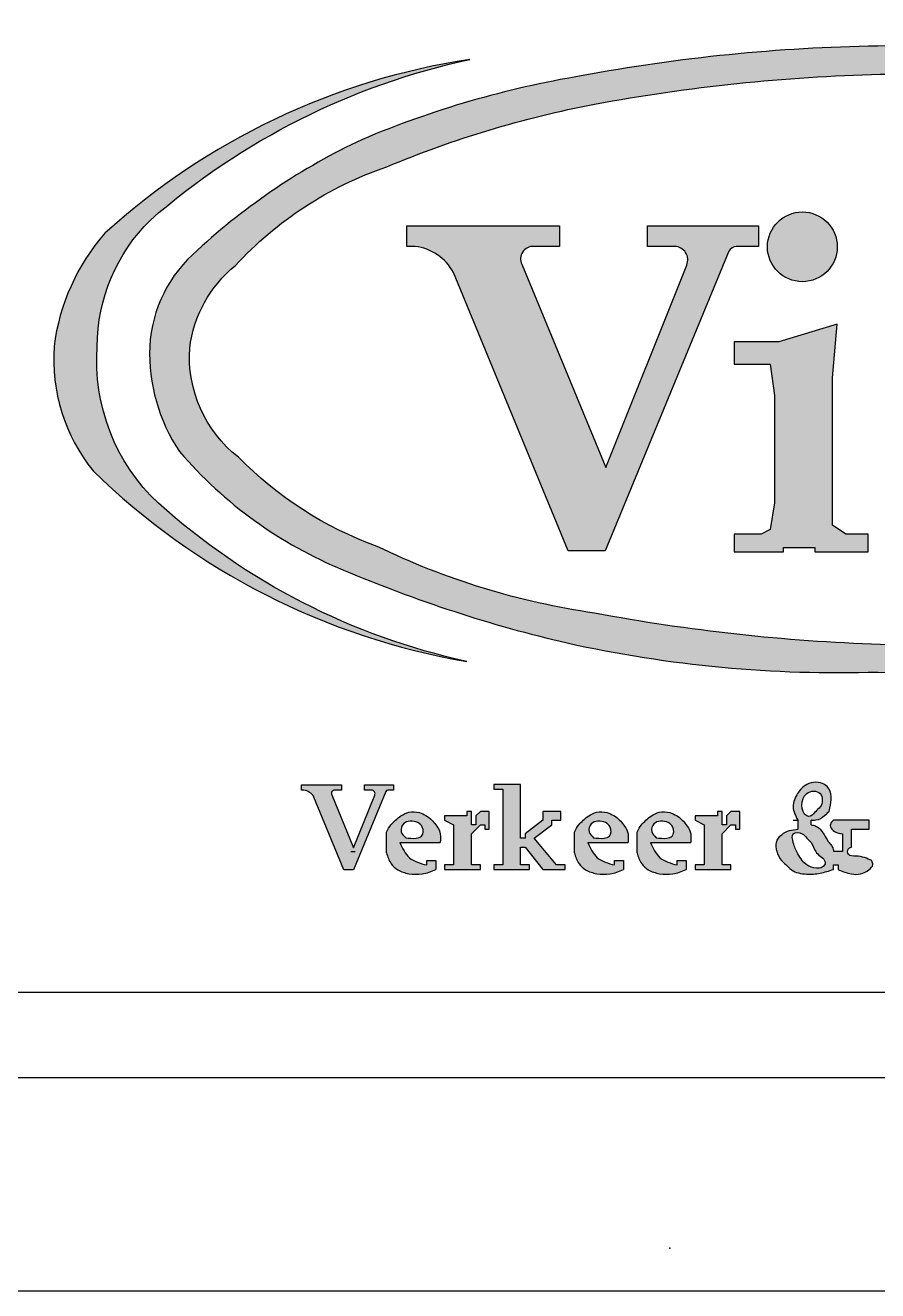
# Model space of a CAD drawing. Header units: metres. Extents: x 0 to 420, y 0 to 297.
# Drawn here: x 25.89 to 45.87, y 0 to 29.66 of the extents above; entities that cross this region are included whole.
import ezdxf
from ezdxf.enums import TextEntityAlignment as Align

# ---------------------------------------------------------------- set-up
doc = ezdxf.new("R2010")
doc.units = ezdxf.units.M
doc.header["$LTSCALE"] = 10
doc.header["$MEASUREMENT"] = 0
doc.layers.get('0').update_dxf_attribs({"linetype": 'CONTINUOUS'})
for name, color, linetype in [('25C', 1, 'CONTINUOUS'), ('KADER', 8, 'CONTINUOUS'), ('RC', 2, 'CONTINUOUS'), ('SNIJLIJN', 1, 'CONTINUOUS'), ('VS-HOEK-018', 8, 'CONTINUOUS'), ('VS-HOEK-025', 1, 'CONTINUOUS'), ('VS-HOEK-035', 7, 'CONTINUOUS'), ('VS-HOEK-050', 4, 'CONTINUOUS')]:
    doc.layers.add(name, color=color, linetype=linetype)
doc.styles.add('ISO', font='ISO')
doc.styles.get("Standard").update_dxf_attribs({"font": 'iso.shx'})

# ---------------------------------------------------------------- blocks, each defined once
blk = doc.blocks.new('VIALIS-VM-01')
h = blk.add_hatch(color=256)
edge = h.paths.add_edge_path()
edge.add_arc((17.93881278018497, 14.76461323299684), 14.01359012827922, 108.8332745371606, 137.4239483886903, ccw=False)
edge.add_arc((28.8027892985973, -8.57788799629211), 39.70857105641316, 100.78465107951348, 112.80013950378279, ccw=False)
edge.add_arc((33.87210533717077, -36.40697089356308), 67.99506221215043, 91.32230786074382, 100.59290819490258, ccw=False)
edge.add_arc((33.69984099938185, -45.20570849107128), 76.78839839447271, 82.75517842846449, 91.04230353364272, ccw=False)
edge.add_arc((47.19356155146483, -8.871538967154718), 40.02293618776994, 89.47891490317829, 95.46255077376452, ccw=False)
edge.add_arc((33.23536071674035, -36.08721045792282), 68.74542107535036, 77.975106773316, 90.85217830156122)
edge.add_arc((33.21836222476752, -34.40162108240685), 67.0597658069651, 90.8590756654706, 100.61783728192)
edge.add_arc((26.96243317620151, -5.160100235767031), 37.1740034662, 99.44506753821096, 112.921778346098)
edge.add_arc((23.0728750185513, 6.488162016450147), 24.94889239537388, 115.1138129958057, 132.623268462748)
edge.add_arc((9.552031322904242, 20.87178538963109), 5.213307910796141, 130.3288920269219, 176.8970660028721)
edge.add_arc((11.1519553002469, 20.91163602358293), 6.80990222171197, 177.9605722613101, 213.715538221894)
edge.add_arc((18.0260336534569, 27.88167615529982), 16.5160150905646, 220.6082975793222, 247.7168937747358)
edge.add_arc((32.25579110041815, 60.90783640054721), 52.47547373782197, 247.0135757800472, 256.8545222353144)
edge.add_arc((30.70842351214672, 56.80250300041644), 48.12922149224578, 257.5368695815195, 271.791337632913)
edge.add_arc((34.30628294928916, 70.15985207537742), 61.49868798142298, 268.0493292123937, 281.7851253115199)
edge.add_arc((46.33784690231447, 30.69081169021077), 20.74003132036481, 260.13075788941194, 271.46168518528003, ccw=False)
edge.add_arc((34.0847124538947, 81.0260704453118), 71.30092684264609, 268.5681176109023, 277.00719823657914, ccw=False)
edge.add_arc((34.7997715027908, 82.82899717152897), 73.12422632568246, 259.41922895652567, 268.0433079742602, ccw=False)
edge.add_arc((25.49595078371176, 39.22463587801082), 28.57559367850864, 244.1904293951642, 261.7034603902771, ccw=False)
edge.add_arc((17.91920153747981, 26.89396161421729), 14.25038315217767, 224.4109661382178, 250.0401419148891, ccw=False)
edge.add_arc((10.74715606203826, 20.765122532648), 4.880419856529422, 176.1366988010405, 231.9572448674634, ccw=False)
edge.add_arc((10.64167404955898, 20.51861524057817), 4.798463511782855, 129.0371460811433, 173.1137182019519, ccw=False)
h = blk.add_hatch(color=256)
edge = h.paths.add_edge_path()
edge.add_arc((8.661428467253465, 20.17818762521087), 8.031097902459441, 138.6234097004966, 173.0124438069574)
edge.add_arc((7.510802064316747, 20.6752060001718), 6.837689546038761, 175.9746161881647, 218.7667749615878)
edge.add_arc((21.0170320150046, 35.6660773340783), 26.94951299556068, 225.6535426160686, 260.3090610264657)
edge.add_arc((22.01965837698055, 34.41767912911774), 25.91543143456665, 228.0078172997583, 257.6584566772382, ccw=False)
edge.add_arc((9.760710027714552, 20.59282239078011), 7.439982987648425, 175.6649519461782, 226.9454731445956, ccw=False)
edge.add_arc((9.126919036265107, 21.15520099438273), 6.784906816300123, 134.4933765622562, 180.0000000000022, ccw=False)
edge.add_arc((22.39815637118842, 5.368751838910546), 27.39329490540799, 102.23045470287087, 131.1516687439969, ccw=False)
edge.add_arc((20.60637793378506, 5.752242054615438), 26.69121747786201, 98.64354133252544, 132.3226738146554)
h = blk.add_hatch(color=256)
h.paths.add_polyline_path([(30.47659334222451, 19.96060474751948), (30.64755224633411, 22.01211159683452), (28.42508649290943, 21.32827598039618), (26.71549745181355, 21.32827598039618), (26.71549745181355, 20.47348145984822), (28.08316868469027, 20.47348145984823), (28.25412758879986, 19.2767691310811), (28.25412758879986, 15.17375543245097), (28.08316868469027, 14.14800200779344), (27.74125087647108, 13.97704310368384), (26.71549745181355, 13.97704310368383), (26.71549745181355, 13.29320748724547), (28.59604539701903, 13.29320748724548), (28.59604539701904, 13.46416639135507), (29.79275772578615, 13.46416639135507), (29.79275772578616, 13.29320748724547), (31.84426457510122, 13.29320748724547), (31.84426457510122, 13.97704310368384), (30.98947005455328, 13.97704310368384), (30.47659334222451, 14.31896091190301)])
h.paths.add_polyline_path([(27.98536597187876, 24.96860330263182, 1), (30.6547529808333, 24.96860330263182, 1)])
for points in [[(18.58814037939698, 24.30064501475409, -0.5664969276756415), (19.03630596473426, 24.98694882030657), (20.03137078452398, 24.98694882030657), (20.03137078452399, 25.77179106937408), (14.18003612429955, 25.77179106937409), (14.18003612429954, 24.98694882030657), (14.49826221581274, 24.98694882030657, -0.2442106141630771), (15.97185294189253, 23.98424822735618), (20.35544538013616, 13.34001406045061), (21.77796827383297, 13.34001406045061), (26.45420755502966, 24.67092788540358, -0.3978407043948866), (26.91923261671815, 24.98694882030659), (27.64710846968844, 24.98694882030657), (27.64710846968844, 25.77179106937408), (23.39813887087127, 25.77179106937408), (23.39813887087127, 24.98694882030657), (24.39513093817376, 24.98694882030657, -0.5497433136115081), (24.89375131296725, 24.27071961914633), (21.795773809464, 16.52553969753487)], [(12.14879995713552, 1.964553451590948), (11.31080572353051, 3.995799715714473, -0.5664969276756152), (11.42788898269987, 4.175096584915051), (11.68784966686995, 4.175096584915051), (11.68784966686994, 4.38013662248394), (10.15918848688631, 4.38013662248394), (10.15918848688631, 4.178090461196216, -0.3453733890451439), (10.66708684576412, 3.816532212364802), (11.77251415497363, 1.132334878902683), (12.14414826095192, 1.132334878902683), (13.36581577316456, 4.092536115671651, -0.3978407043948667), (13.48730357053067, 4.175096584915059), (13.67746113711916, 4.175096584915051), (13.67746113711915, 4.38013662248394), (12.56741782942817, 4.380136622483939), (12.56741782942817, 4.175096584915051), (12.82788200701096, 4.175096584915051, -0.5497433136115342), (12.95814657992574, 3.987981706111923)], [(19.73648936170213, 2.851063829787233), (19.73648936170213, 3.022127659574474), (20.07861702127659, 3.022127659574474), (20.07861702127659, 3.364255319148935), (19.39436170212766, 3.364255319148935), (19.39436170212766, 3.022127659574475), (18.71010638297872, 2.508936170212775), (18.71010638297872, 2.337872340425532), (18.5390425531915, 2.337872340425533), (18.53904255319149, 4.390638297872337), (17.51265957446808, 4.390638297872338), (17.51265957446808, 4.219574468085119), (17.85478723404255, 4.219574468085117), (17.85478723404255, 1.31148936170213), (17.51265957446808, 1.31148936170213), (17.51265957446808, 1.14042553191489), (18.88117021276596, 1.14042553191489), (18.88117021276596, 1.31148936170213), (18.53904255319149, 1.31148936170213), (18.5390425531915, 1.995744680851072), (18.71010638297872, 1.995744680851072), (19.39436170212766, 1.140425531914889), (20.24968085106383, 1.140425531914889), (20.24968085106383, 1.31148936170213), (19.90755319148936, 1.31148936170213), (19.05223404255319, 2.337872340425533)], [(17.34159574468085, 3.364255319148936), (16.99946808510638, 3.364255319148935), (16.82840425531915, 3.193191489361713), (16.82840425531914, 2.851063829787234), (16.65734042553191, 2.851063829787234), (16.65734042553191, 3.364255319148935), (16.48627659574468, 3.364255319148935), (16.48627659574468, 3.193191489361715), (15.63095744680851, 3.193191489361714), (15.63095744680851, 3.022127659574475), (15.97308510638297, 2.851063829787233), (15.97308510638297, 1.31148936170213), (15.63095744680851, 1.31148936170213), (15.6309574468085, 1.140425531914889), (16.99946808510638, 1.140425531914889), (16.99946808510638, 1.31148936170213), (16.65734042553191, 1.31148936170213), (16.65734042553191, 2.508936170212771), (16.99946808510638, 2.851063829787233), (17.17053191489362, 2.851063829787234), (17.17053191489362, 2.679999999999993), (17.34159574468086, 2.679999999999993)], [(26.41677457519669, 3.193191489361713), (26.4167745751967, 2.851063829787234), (26.24571074540947, 2.851063829787234), (26.24571074540947, 3.364255319148935), (26.07464691562224, 3.364255319148935), (26.07464691562224, 3.193191489361715), (25.21932776668607, 3.193191489361714), (25.21932776668606, 3.022127659574475), (25.56145542626053, 2.851063829787234), (25.56145542626053, 1.31148936170213), (25.21932776668606, 1.31148936170213), (25.21932776668606, 1.140425531914889), (26.58783840498394, 1.140425531914889), (26.58783840498394, 1.31148936170213), (26.24571074540947, 1.31148936170213), (26.24571074540946, 2.508936170212775), (26.58783840498394, 2.851063829787234), (26.75890223477117, 2.851063829787234), (26.75890223477117, 2.679999999999993), (26.92996606455841, 2.679999999999993), (26.92996606455841, 3.364255319148935), (26.58783840498394, 3.364255319148936)]]:
    blk.add_hatch(color=256).paths.add_polyline_path(points)
h = blk.add_hatch(color=256)
edge = h.paths.add_edge_path()
edge.add_spline(control_points=[(29.6581914893617, 3.022127659574474), (29.71568766588417, 3.018505617889886), (29.90174920155721, 3.006784444781219), (30.14768283402114, 3.153461195997391), (30.28806076436923, 3.305393003792514), (30.34244680851064, 3.364255319148935)], knot_values=[0, 0, 0, 0, 0.1710638297872329, 0.5535741816829487, 0.7954949697995324, 0.7954949697995324, 0.7954949697995324, 0.7954949697995324], degree=3, periodic=0)
edge.add_spline(control_points=[(30.34244680851064, 3.364255319148935), (30.41628806443802, 3.673939250857276), (30.51101478148443, 4.071215025819805), (30.07291194644245, 4.519227294705235), (29.49511370468237, 4.486611964020661), (29.10786098262363, 4.056709249485971), (28.88608055609642, 3.531564864737913), (29.05812320229749, 3.193062187888989), (29.145, 3.022127659574474)], knot_values=[0, 0, 0, 0, 0.8553191489361827, 1.097239937052766, 1.781495256201697, 2.267917201857428, 2.805673023894466, 3.354232153969293, 3.354232153969293, 3.354232153969293, 3.354232153969293], degree=3, periodic=0)
edge.add_line((29.145, 3.022127659574469), (29.14499999962542, 2.679999999916554))
edge.add_spline(control_points=[(29.145, 2.679999999999994), (29.0393060207246, 2.668287419215759), (28.81992291401756, 2.643976267553021), (28.50933624641735, 2.493788897733912), (28.28353677079647, 2.191290893605776), (28.319970470927, 1.954521535528943), (28.33772243162781, 1.839158003286016)], knot_values=[0, 0, 0, 0, 0.3172736240684937, 0.6585471925792826, 1.014389509196951, 1.352521771669114, 1.352521771669114, 1.352521771669114, 1.352521771669114], degree=3, periodic=0)
edge.add_spline(control_points=[(28.33772243162781, 1.839158003286016), (28.3861797560197, 1.711268347321611), (28.46217377825989, 1.510703221582308), (28.70678329908329, 1.318195181814877), (28.95798871711052, 1.030923255986846), (29.45988166458704, 0.9392271286742401), (30.00728471454627, 0.9808118295874048), (30.34306815283591, 1.086684791146679), (30.51351063829787, 1.140425531914889)], knot_values=[0, 0, 0, 0, 0.3993041847399421, 0.6262155716713033, 0.9207374046826093, 1.525679111873264, 2.042940520268172, 2.576161833999656, 2.576161833999656, 2.576161833999656, 2.576161833999656], degree=3, periodic=0)
edge.add_line((30.51351063829788, 1.14042553191489), (30.51351063829788, 1.31148936170213))
edge.add_line((30.51351063829788, 1.31148936170213), (30.6845744680851, 1.31148936170213))
edge.add_line((30.6845744680851, 1.31148936170213), (30.68457446808511, 1.140425531914889))
edge.add_spline(control_points=[(30.6845744680851, 1.140425531914889), (30.85143878520354, 1.07021091959287), (31.12383736278255, 0.955588687278188), (31.56234356299561, 0.9424824342948328), (31.84073617417407, 1.087734047559447), (32.04742731922684, 1.294261806564084), (32.00224629033807, 1.423752426271647), (31.98314338989178, 1.478502096162785)], knot_values=[0, 0, 0, 0, 0.5409513273990185, 0.8830789869734879, 1.265589338869194, 1.487471319370166, 1.650005582275001, 1.650005582275001, 1.650005582275001, 1.650005582275001], degree=3, periodic=0)
edge.add_spline(control_points=[(31.98314338989178, 1.478502096162785), (31.79628913104885, 1.561660112744775), (31.52253841500121, 1.683490713371102), (31.05425213360436, 1.638034518412552), (31.03691026927594, 1.929454767813044), (31.14881411056942, 1.975571234021477), (31.1977659574468, 1.995744680851072)], knot_values=[0, 0, 0, 0, 0.638785127729144, 0.9358517552625324, 1.126250761425514, 1.274306165892789, 1.274306165892789, 1.274306165892789, 1.274306165892789], degree=3, periodic=0)
edge.add_line((31.1977659574468, 1.99574468085103), (31.1977659574468, 2.679999999999993))
edge.add_line((31.1977659574468, 2.679999999999993), (31.88202127659574, 2.679999999999993))
edge.add_line((31.88202127659574, 2.679999999999993), (31.88202127659574, 3.022127659574474))
edge.add_line((31.88202127659574, 3.022127659574474), (30.51351063829788, 3.022127659574475))
edge.add_spline(control_points=[(30.51351063829787, 3.022127659574474), (30.45936041023401, 2.974273738803265), (30.35212102987096, 2.879503596646265), (30.44230407458404, 2.640222153657126), (30.64014397405806, 2.531196167144586), (30.79053284437635, 2.515661392341196), (30.85563829787234, 2.508936170212773)], knot_values=[0, 0, 0, 0, 0.1977727541688306, 0.3916701437479179, 0.6479441756381044, 0.8435840513272419, 0.8435840513272419, 0.8435840513272419, 0.8435840513272419], degree=3, periodic=0)
edge.add_line((30.85563829787234, 2.508936170212774), (30.85563829787234, 1.824680851063831))
edge.add_line((30.85563829787234, 1.824680851063831), (30.51351063829787, 1.824680851063846))
edge.add_spline(control_points=[(30.51351063829788, 1.824680851063831), (30.50277964431882, 1.890490073760523), (30.48127331784041, 2.02238043092288), (30.31418387745088, 2.182369704210726), (30.18632695417111, 2.420780948205691), (30.04372590201174, 2.655828465421865), (29.84900303306065, 2.813838203971055), (29.72003066085611, 2.838999560434298), (29.6581914893617, 2.851063829787234)], knot_values=[0, 0, 0, 0, 0.1946485255772958, 0.3901013035488448, 0.6688959716443451, 1.007035704273211, 1.209612273958495, 1.396213942000673, 1.396213942000673, 1.396213942000673, 1.396213942000673], degree=3, periodic=0)
edge.add_line((29.65819148936169, 2.851063829787237), (29.6581914893617, 3.022127659574474))
edge = h.paths.add_edge_path(flags=16)
edge.add_spline(control_points=[(29.48712765957447, 3.193191489361715), (29.53676638467513, 3.165130431737508), (29.70297689828002, 3.173791686779007), (29.81619021215351, 3.380566893007308), (30.09623802109155, 3.560912627106201), (30.12971721285243, 4.174464181231742), (29.23046903801704, 4.161092523813741), (29.23893403407116, 3.333496777482756), (29.48712765957447, 3.193191489361715)], knot_values=[0, 0, 0, 0, 0.1710638297872258, 0.4129846179038044, 0.6549054060204021, 1.168096895382103, 1.681288384743806, 2.536607533679968, 2.536607533679968, 2.536607533679968, 2.536607533679968], degree=3, periodic=0)
edge = h.paths.add_edge_path(flags=16)
edge.add_spline(control_points=[(30.1713829787234, 1.31148936170213), (30.19944403634761, 1.361128086802787), (30.18859398022773, 1.525614257553048), (29.99510713377297, 1.649296173827941), (29.77647991217233, 1.843857853353031), (29.71773692529809, 2.153001032972112), (29.47407842476689, 2.327709611519093), (29.33088316649821, 2.563670067787789), (28.87277784966138, 2.586958838875727), (28.98351808535099, 2.093573263529891), (29.10530562306259, 1.783717618274015), (29.30042559521361, 1.494033901648698), (29.55877885461135, 1.194313135823347), (30.05913874822655, 1.112934461299489), (30.1713829787234, 1.31148936170213)], knot_values=[0, 0, 0, 0, 0.1710638297872202, 0.412984617903813, 0.6549054060204109, 1.037415757916113, 1.2793365460327, 1.521257334149298, 1.863384993723767, 2.205512653298248, 2.666116111270176, 2.974505816107742, 3.216426604224325, 3.900681923373257, 3.900681923373257, 3.900681923373257, 3.900681923373257], degree=3, periodic=0)
h = blk.add_hatch(color=256)
edge = h.paths.add_edge_path()
edge.add_spline(control_points=[(15.45989361702128, 2.166808510638292), (15.4728387506511, 2.322932166434219), (15.4937391455739, 2.57499955764359), (15.29689090122095, 2.840994853176909), (15.13807220612152, 3.051242267632845), (14.92164179481886, 3.20804517023986), (14.63097107645218, 3.348258078628127), (14.2764857951982, 3.364593917843626), (13.96488967502117, 3.216507063347271), (13.75610024547515, 3.028534614925953), (13.54732039833819, 2.839121777985996), (13.45832092611812, 2.669347641092671), (13.40712765957447, 2.57169208847651)], knot_values=[0, 0, 0, 0, 0.4496467212440596, 0.7259711887478986, 0.9595316702038672, 1.24217022969162, 1.515769412309673, 1.921975368629778, 2.254370217947582, 2.52312495230704, 2.765045740423633, 3.092629933730428, 3.092629933730428, 3.092629933730428, 3.092629933730428], degree=3, periodic=0)
edge.add_line((13.40712765957447, 2.571692088476508), (13.40712765957447, 1.774941236711693))
edge.add_spline(control_points=[(13.40712765957447, 1.774941236711697), (13.45256317466055, 1.628316068685556), (13.53245805769407, 1.370486909556998), (13.85879102151118, 1.084171901428266), (14.1160440484302, 1.011002452995957), (14.26244680851064, 0.969361702127649)], knot_values=[0, 0, 0, 0, 0.4518914530632104, 0.7946166059287816, 1.247262411478079, 1.247262411478079, 1.247262411478079, 1.247262411478079], degree=3, periodic=0)
edge.add_spline(control_points=[(14.26244680851064, 0.969361702127649), (14.43564745329996, 0.9561940547763548), (14.79141760800397, 0.9291464884064029), (15.12014019633802, 1.068773536039927), (15.28882978723404, 1.140425531914889)], knot_values=[0, 0, 0, 0, 0.5131914893617058, 1.054142816760724, 1.054142816760724, 1.054142816760724, 1.054142816760724], degree=3, periodic=0)
edge.add_line((15.28882978723404, 1.140425531914889), (15.28882978723404, 1.482553191489351))
edge.add_line((15.28882978723404, 1.482553191489351), (14.94670212765958, 1.48255319148935))
edge.add_line((14.94670212765958, 1.48255319148935), (14.94670212765953, 1.311489361702145))
edge.add_spline(control_points=[(14.94670212765957, 1.31148936170213), (14.70198631130853, 1.375853411994327), (14.22469601861052, 1.501388152091074), (14.0200427782295, 1.948795449294317), (13.92031914893617, 2.166808510638292)], knot_values=[0, 0, 0, 0, 0.7183284440041507, 1.401017712726125, 1.401017712726125, 1.401017712726125, 1.401017712726125], degree=3, periodic=0)
edge.add_line((13.92031914893616, 2.166808510638292), (15.45989361702127, 2.166808510638292))
edge = h.paths.add_edge_path(flags=16)
edge.add_spline(control_points=[(14.14239088397952, 2.35661820725538), (14.06829496483594, 2.425835689943753), (13.914142818242, 2.569838540054385), (14.01205089427556, 2.919677665744645), (14.31796966632043, 3.009298548540108), (14.59851000953782, 2.970523333577379), (14.82923338648625, 2.761763002427194), (14.82409437140363, 2.402284097963369), (14.47630480377068, 2.308251826237378), (14.27324200618056, 2.337664833772278), (14.14239088397952, 2.35661820725538)], knot_values=[0, 0, 0, 0, 0.2864998271037997, 0.5960458262386515, 0.8703042766576922, 1.170490635154106, 1.412411423270701, 1.758817353538825, 1.980404333049957, 2.381930883679663, 2.381930883679663, 2.381930883679663, 2.381930883679663], degree=3, periodic=0)
h = blk.add_hatch(color=256)
edge = h.paths.add_edge_path()
edge.add_spline(control_points=[(22.64865405255561, 2.166808510638292), (22.66159918618543, 2.322932166434219), (22.68249958110822, 2.574999557643587), (22.48565133675529, 2.840994853176912), (22.32683264165583, 3.051242267632843), (22.11040223035319, 3.20804517023986), (21.8197315119865, 3.348258078628127), (21.46524623073253, 3.364593917843626), (21.1536501105555, 3.216507063347271), (20.94486068100948, 3.028534614925952), (20.73608083387252, 2.839121777985999), (20.64708136165244, 2.669347641092672), (20.59588809510879, 2.57169208847651)], knot_values=[0, 0, 0, 0, 0.44964672124406, 0.7259711887478963, 0.9595316702038685, 1.242170229691621, 1.515769412309674, 1.92197536862978, 2.254370217947584, 2.523124952307042, 2.765045740423638, 3.092629933730431, 3.092629933730431, 3.092629933730431, 3.092629933730431], degree=3, periodic=0)
edge.add_line((20.59588809510879, 2.571692088476512), (20.59588809510879, 1.774941236711702))
edge.add_spline(control_points=[(20.59588809510879, 1.774941236711697), (20.64132361019487, 1.628316068685556), (20.72121849322839, 1.370486909556998), (21.04755145704551, 1.084171901428266), (21.30480448396454, 1.011002452995957), (21.45120724404497, 0.969361702127649)], knot_values=[0, 0, 0, 0, 0.4518914530632112, 0.7946166059287822, 1.247262411478082, 1.247262411478082, 1.247262411478082, 1.247262411478082], degree=3, periodic=0)
edge.add_spline(control_points=[(21.45120724404497, 0.969361702127649), (21.62440788883429, 0.956194054776355), (21.9801780435383, 0.9291464884064036), (22.30890063187235, 1.068773536039927), (22.47759022276838, 1.140425531914889)], knot_values=[0, 0, 0, 0, 0.5131914893617022, 1.054142816760727, 1.054142816760727, 1.054142816760727, 1.054142816760727], degree=3, periodic=0)
edge.add_line((22.47759022276838, 1.140425531914889), (22.47759022276838, 1.482553191489351))
edge.add_line((22.47759022276838, 1.482553191489351), (22.13546256319391, 1.482553191489351))
edge.add_line((22.13546256319391, 1.482553191489351), (22.13546256319385, 1.311489361702146))
edge.add_spline(control_points=[(22.1354625631939, 1.31148936170213), (21.89074674684286, 1.375853411994326), (21.41345645414485, 1.501388152091073), (21.20880321376383, 1.948795449294317), (21.10907958447049, 2.166808510638292)], knot_values=[0, 0, 0, 0, 0.7183284440041541, 1.401017712726128, 1.401017712726128, 1.401017712726128, 1.401017712726128], degree=3, periodic=0)
edge.add_line((21.1090795844705, 2.166808510638293), (22.64865405255561, 2.166808510638292))
edge = h.paths.add_edge_path(flags=16)
edge.add_spline(control_points=[(21.33115131951384, 2.35661820725538), (21.25705540037027, 2.425835689943753), (21.10290325377633, 2.569838540054385), (21.20081132980989, 2.919677665744644), (21.50673010185475, 3.009298548540108), (21.78727044507215, 2.970523333577377), (22.01799382202057, 2.761763002427196), (22.01285480693796, 2.402284097963368), (21.66506523930501, 2.308251826237378), (21.46200244171488, 2.337664833772278), (21.33115131951384, 2.35661820725538)], knot_values=[0, 0, 0, 0, 0.2864998271037997, 0.5960458262386515, 0.8703042766576922, 1.170490635154103, 1.412411423270699, 1.758817353538823, 1.980404333049955, 2.381930883679661, 2.381930883679661, 2.381930883679661, 2.381930883679661], degree=3, periodic=0)
h = blk.add_hatch(color=256)
edge = h.paths.add_edge_path()
edge.add_spline(control_points=[(25.0466085000295, 2.166808510638292), (25.05955363365932, 2.322932166434219), (25.08045402858211, 2.574999557643587), (24.88360578422918, 2.840994853176912), (24.72478708912973, 3.051242267632843), (24.50835667782709, 3.20804517023986), (24.2176859594604, 3.348258078628127), (23.86320067820642, 3.364593917843626), (23.55160455802938, 3.216507063347271), (23.34281512848338, 3.028534614925952), (23.1340352813464, 2.839121777985999), (23.04503580912633, 2.669347641092672), (22.99384254258268, 2.57169208847651)], knot_values=[0, 0, 0, 0, 0.44964672124406, 0.7259711887478963, 0.9595316702038685, 1.242170229691621, 1.515769412309674, 1.92197536862978, 2.254370217947584, 2.523124952307042, 2.765045740423638, 3.092629933730431, 3.092629933730431, 3.092629933730431, 3.092629933730431], degree=3, periodic=0)
edge.add_line((22.99384254258268, 2.571692088476511), (22.99384254258268, 1.774941236711698))
edge.add_spline(control_points=[(22.99384254258268, 1.774941236711697), (23.03927805766877, 1.628316068685556), (23.11917294070228, 1.370486909556998), (23.44550590451941, 1.084171901428266), (23.70275893143844, 1.011002452995957), (23.84916169151886, 0.969361702127649)], knot_values=[0, 0, 0, 0, 0.4518914530632112, 0.7946166059287822, 1.247262411478082, 1.247262411478082, 1.247262411478082, 1.247262411478082], degree=3, periodic=0)
edge.add_spline(control_points=[(23.84916169151886, 0.969361702127649), (24.02236233630818, 0.956194054776355), (24.37813249101219, 0.9291464884064036), (24.70685507934624, 1.068773536039927), (24.87554467024227, 1.140425531914889)], knot_values=[0, 0, 0, 0, 0.5131914893617022, 1.054142816760727, 1.054142816760727, 1.054142816760727, 1.054142816760727], degree=3, periodic=0)
edge.add_line((24.87554467024227, 1.140425531914889), (24.87554467024227, 1.482553191489351))
edge.add_line((24.87554467024227, 1.482553191489351), (24.5334170106678, 1.48255319148935))
edge.add_line((24.5334170106678, 1.48255319148935), (24.53341701066775, 1.311489361702148))
edge.add_spline(control_points=[(24.5334170106678, 1.31148936170213), (24.28870119431675, 1.375853411994326), (23.81141090161874, 1.501388152091073), (23.60675766123772, 1.948795449294317), (23.50703403194439, 2.166808510638292)], knot_values=[0, 0, 0, 0, 0.7183284440041541, 1.401017712726128, 1.401017712726128, 1.401017712726128, 1.401017712726128], degree=3, periodic=0)
edge.add_line((23.50703403194438, 2.166808510638292), (25.0466085000295, 2.166808510638292))
edge = h.paths.add_edge_path(flags=16)
edge.add_spline(control_points=[(23.72910576698774, 2.35661820725538), (23.65500984784416, 2.425835689943753), (23.50085770125022, 2.569838540054385), (23.59876577728378, 2.919677665744644), (23.90468454932864, 3.009298548540108), (24.18522489254605, 2.970523333577377), (24.41594826949447, 2.761763002427196), (24.41080925441184, 2.402284097963368), (24.0630196867789, 2.308251826237378), (23.85995688918878, 2.337664833772278), (23.72910576698774, 2.35661820725538)], knot_values=[0, 0, 0, 0, 0.2864998271037997, 0.5960458262386515, 0.8703042766576922, 1.170490635154103, 1.412411423270699, 1.758817353538823, 1.980404333049955, 2.381930883679661, 2.381930883679661, 2.381930883679661, 2.381930883679661], degree=3, periodic=0)
for p, q in [((30.6475522463341, 22.01211159683452), (28.42508649290944, 21.32827598039618)), ((30.47659334222451, 19.96060474751946), (30.6475522463341, 22.01211159683452)), ((28.42508649290944, 21.32827598039618), (26.71549745181355, 21.32827598039619)), ((26.71549745181355, 21.32827598039619), (26.71549745181355, 20.47348145984822)), ((26.71549745181355, 20.47348145984822), (28.08316868469027, 20.47348145984822)), ((28.08316868469027, 20.47348145984822), (28.25412758879986, 19.2767691310811)), ((30.47659334222451, 14.31896091190301), (30.47659334222451, 19.96060474751946)), ((28.25412758879986, 19.2767691310811), (28.25412758879986, 15.17375543245097)), ((28.25412758879986, 15.17375543245097), (28.08316868469027, 14.14800200779343)), ((28.08316868469027, 14.14800200779343), (27.74125087647109, 13.97704310368384)), ((30.98947005455328, 13.97704310368384), (30.47659334222451, 14.31896091190301)), ((27.74125087647109, 13.97704310368384), (26.71549745181355, 13.97704310368384)), ((26.71549745181355, 13.97704310368384), (26.71549745181355, 13.29320748724547)), ((31.84426457510122, 13.97704310368384), (30.98947005455328, 13.97704310368384)), ((31.84426457510122, 13.29320748724547), (31.84426457510122, 13.97704310368384)), ((26.71549745181355, 13.29320748724547), (28.59604539701903, 13.29320748724547)), ((28.59604539701903, 13.29320748724547), (28.59604539701903, 13.46416639135507)), ((28.59604539701903, 13.46416639135507), (29.79275772578615, 13.46416639135507)), ((29.79275772578615, 13.46416639135507), (29.79275772578615, 13.29320748724547)), ((29.79275772578615, 13.29320748724547), (31.84426457510122, 13.29320748724547)), ((17.51265957446808, 4.390638297872338), (17.51265957446808, 4.219574468085118)), ((18.5390425531915, 4.390638297872338), (17.51265957446808, 4.390638297872338)), ((18.5390425531915, 2.337872340425533), (18.5390425531915, 4.390638297872338)), ((17.51265957446808, 4.219574468085118), (17.85478723404255, 4.219574468085118)), ((17.85478723404255, 4.219574468085118), (17.85478723404255, 1.31148936170213)), ((16.48627659574468, 3.193191489361715), (15.63095744680851, 3.193191489361714)), ((15.63095744680851, 3.193191489361714), (15.63095744680851, 3.022127659574474)), ((15.63095744680851, 3.022127659574474), (15.97308510638297, 2.851063829787234)), ((16.65734042553191, 3.364255319148935), (16.48627659574468, 3.364255319148935)), ((16.48627659574468, 3.364255319148935), (16.48627659574468, 3.193191489361715)), ((16.65734042553191, 2.851063829787234), (16.65734042553191, 3.364255319148935)), ((16.99946808510638, 3.364255319148935), (16.82840425531915, 3.193191489361715)), ((16.82840425531915, 3.193191489361715), (16.82840425531915, 2.851063829787234)), ((17.34159574468085, 3.364255319148935), (16.99946808510638, 3.364255319148935)), ((17.34159574468086, 2.679999999999993), (17.34159574468085, 3.364255319148935)), ((19.39436170212766, 3.022127659574474), (18.71010638297872, 2.508936170212773)), ((20.07861702127659, 3.364255319148935), (19.39436170212766, 3.364255319148935)), ((19.39436170212766, 3.364255319148935), (19.39436170212766, 3.022127659574474)), ((19.73648936170213, 3.022127659574474), (20.07861702127659, 3.022127659574474)), ((19.73648936170213, 2.851063829787234), (19.73648936170213, 3.022127659574474)), ((20.07861702127659, 3.022127659574474), (20.07861702127659, 3.364255319148935)), ((26.07464691562224, 3.193191489361715), (25.21932776668606, 3.193191489361714)), ((25.21932776668606, 3.193191489361714), (25.21932776668606, 3.022127659574474)), ((25.21932776668606, 3.022127659574474), (25.56145542626053, 2.851063829787234)), ((26.24571074540947, 3.364255319148935), (26.07464691562224, 3.364255319148935)), ((26.07464691562224, 3.364255319148935), (26.07464691562224, 3.193191489361715)), ((26.24571074540947, 2.851063829787234), (26.24571074540947, 3.364255319148935)), ((26.58783840498394, 3.364255319148935), (26.4167745751967, 3.193191489361715)), ((26.4167745751967, 3.193191489361715), (26.4167745751967, 2.851063829787234)), ((26.92996606455841, 3.364255319148935), (26.58783840498394, 3.364255319148935)), ((26.92996606455841, 2.679999999999993), (26.92996606455841, 3.364255319148935)), ((28.97393617021276, 3.022127659574474), (29.145, 3.022127659574474)), ((29.145, 3.022127659574474), (29.14499999962543, 2.679999999999993)), ((29.6581914893617, 2.851063829787234), (29.6581914893617, 3.022127659574474)), ((31.88202127659574, 3.022127659574474), (30.51351063829787, 3.022127659574474)), ((31.88202127659574, 2.679999999999993), (31.88202127659574, 3.022127659574474)), ((13.40712765957447, 1.774941236711697), (13.40712765957447, 2.57169208847651)), ((15.97308510638297, 2.851063829787234), (15.97308510638297, 1.31148936170213)), ((16.65734042553191, 2.508936170212773), (16.99946808510638, 2.851063829787234)), ((16.82840425531915, 2.851063829787234), (16.65734042553191, 2.851063829787234)), ((16.65734042553191, 1.31148936170213), (16.65734042553191, 2.508936170212773)), ((16.99946808510638, 2.851063829787234), (17.17053191489362, 2.851063829787234)), ((17.17053191489362, 2.851063829787234), (17.17053191489362, 2.679999999999993)), ((17.17053191489362, 2.679999999999993), (17.34159574468086, 2.679999999999993)), ((18.71010638297872, 2.508936170212773), (18.71010638297872, 2.337872340425533)), ((19.05223404255319, 2.337872340425533), (19.73648936170213, 2.851063829787234)), ((20.59588809510879, 1.774941236711697), (20.59588809510879, 2.57169208847651)), ((22.99384254258268, 1.774941236711697), (22.99384254258268, 2.57169208847651)), ((25.56145542626053, 2.851063829787234), (25.56145542626053, 1.31148936170213)), ((26.4167745751967, 2.851063829787234), (26.24571074540947, 2.851063829787234)), ((26.24571074540947, 2.508936170212773), (26.58783840498394, 2.851063829787234)), ((26.24571074540947, 1.31148936170213), (26.24571074540947, 2.508936170212773)), ((26.58783840498394, 2.851063829787234), (26.75890223477117, 2.851063829787234)), ((26.75890223477117, 2.851063829787234), (26.75890223477117, 2.679999999999993)), ((26.75890223477117, 2.679999999999993), (26.92996606455841, 2.679999999999993)), ((30.85563829787234, 2.508936170212773), (30.85563829787234, 1.824680851063831)), ((31.1977659574468, 1.995744680851072), (31.1977659574468, 2.679999999999993)), ((31.1977659574468, 2.679999999999993), (31.88202127659574, 2.679999999999993)), ((13.92031914893617, 2.166808510638292), (15.45989361702128, 2.166808510638292)), ((18.71010638297872, 2.337872340425533), (18.5390425531915, 2.337872340425533)), ((18.53904255319149, 1.31148936170213), (18.53904255319149, 1.995744680851072)), ((18.53904255319149, 1.995744680851072), (18.71010638297872, 1.995744680851072)), ((18.71010638297872, 1.995744680851072), (19.39436170212766, 1.140425531914889)), ((19.90755319148936, 1.31148936170213), (19.05223404255319, 2.337872340425533)), ((21.10907958447049, 2.166808510638292), (22.64865405255561, 2.166808510638292)), ((23.50703403194439, 2.166808510638292), (25.0466085000295, 2.166808510638292)), ((12.0386170212766, 1.824680851063831), (12.20968085106383, 1.824680851063831)), ((30.85563829787234, 1.824680851063831), (30.51351063829787, 1.824680851063847)), ((15.97308510638297, 1.31148936170213), (15.63095744680851, 1.31148936170213)), ((15.63095744680851, 1.31148936170213), (15.63095744680851, 1.140425531914889)), ((15.63095744680851, 1.140425531914889), (16.99946808510638, 1.140425531914889)), ((16.99946808510638, 1.31148936170213), (16.65734042553191, 1.31148936170213)), ((16.99946808510638, 1.140425531914889), (16.99946808510638, 1.31148936170213)), ((17.85478723404255, 1.31148936170213), (17.51265957446808, 1.31148936170213)), ((17.51265957446808, 1.31148936170213), (17.51265957446808, 1.140425531914889)), ((17.51265957446808, 1.140425531914889), (18.88117021276596, 1.140425531914889)), ((18.88117021276596, 1.31148936170213), (18.53904255319149, 1.31148936170213)), ((18.88117021276596, 1.140425531914889), (18.88117021276596, 1.31148936170213)), ((19.39436170212766, 1.140425531914889), (20.24968085106383, 1.140425531914889)), ((20.24968085106383, 1.31148936170213), (19.90755319148936, 1.31148936170213)), ((20.24968085106383, 1.140425531914889), (20.24968085106383, 1.31148936170213)), ((25.56145542626053, 1.31148936170213), (25.21932776668606, 1.31148936170213)), ((25.21932776668606, 1.31148936170213), (25.21932776668606, 1.140425531914889)), ((25.21932776668606, 1.140425531914889), (26.58783840498394, 1.140425531914889)), ((26.58783840498394, 1.31148936170213), (26.24571074540947, 1.31148936170213)), ((26.58783840498394, 1.140425531914889), (26.58783840498394, 1.31148936170213)), ((30.51351063829787, 1.140425531914889), (30.51351063829787, 1.31148936170213)), ((30.51351063829787, 1.31148936170213), (30.6845744680851, 1.31148936170213)), ((30.6845744680851, 1.31148936170213), (30.6845744680851, 1.140425531914889))]:
    blk.add_line(p, q)
for points in [[(7.619486091043271, 24.24576321420547, -0.1254015512425848), (13.41500997056137, 28.02794299678716, -0.05247554613932728), (21.37259439856429, 30.42932696568302, -0.040472701802516), (32.30301203151659, 31.56998425619601, -0.03617517240364508), (43.38357298232559, 30.96963832711375, -0.02611447075776692), (47.55755115517657, 31.14974203006843, 0.05624602530881521), (32.21292596205497, 32.65060697905751, 0.04260638341512858), (20.86210759033715, 31.50994968854447, 0.0588711149004345), (12.48412281730664, 29.0785484358229, 0.07654840438439195), (6.17811252329939, 24.84610939585436, 0.2060353523054856), (4.346366644118532, 21.15398146474998, 0.1572886421555561), (5.487453969887, 17.13166341156198, 0.118838304740317), (11.76343583656571, 12.59905128076903, 0.04296563889377999), (20.3215923547814, 9.807442622137973, 0.06227717621516228), (32.21292596205497, 8.69680236288416, 0.06000558173088644), (46.86689299550217, 9.957529041266913, -0.04948082008359586), (42.78300049837482, 10.25770213209136, -0.0368390871334143), (32.30301203151659, 9.747408054486403, -0.03764741458558322), (21.37259439856429, 10.94809991265102, -0.07656409700551302), (13.05466648019093, 13.49957030067576, -0.1122968789450702), (7.739600587833436, 16.92154242478147, -0.2484964737813987), (5.877826281324033, 21.09394689709844, -0.1947270644483966)], [(2.635043558569023, 25.48678616449304, 0.1511868391678705), (0.6899807696675131, 21.15520099438248, 0.1889165264787712), (2.179447368914523, 16.39377452929428, 0.1523763836202914), (16.48052634071304, 9.10113112737547, -0.1301020132471695), (4.681477829540157, 15.15639459915752, -0.2275639305413134), (2.342012219964984, 21.15520099438248, -0.2012114071688458), (4.371874454391588, 25.99508854785659, -0.1268667511410462), (16.59504306458861, 32.14031290145256, 0.1480199802472743)]]:
    blk.add_lwpolyline(points, format="xyb", close=True)
at = {"flags": 128}
for points in [[(18.58814037939697, 24.30064501475409), (21.795773809464, 16.52553969753487), (24.89375131296726, 24.27071961914635, 0.5222913902951056), (24.43920094449537, 24.98694882030657), (23.39813887087127, 24.98694882030657), (23.39813887087127, 25.77179106937408), (27.64710846968844, 25.77179106937408), (27.64710846968844, 24.98694882030657), (26.78851474759065, 24.9869488203066, 0.2142429841159053), (26.5085030277454, 24.80249029815284), (21.77796827383297, 13.34001406045061), (20.35544538013616, 13.34001406045061), (15.97185294189253, 23.98424822735617, 0.24421061416308), (14.49826221581272, 24.98694882030657), (14.18003612429954, 24.98694882030657), (14.18003612429954, 25.77179106937408), (20.03137078452398, 25.77179106937408), (20.03137078452398, 24.98694882030657), (19.03630596473426, 24.98694882030657, 0.5664969276756414)], [(11.31080572353051, 3.995799715714468), (12.14879995713552, 1.964553451590948), (12.95814657992575, 3.987981706111944, 0.5222913902951056), (12.83939529616247, 4.175096584915051), (12.56741782942817, 4.175096584915051), (12.56741782942817, 4.38013662248394), (13.67746113711916, 4.38013662248394), (13.67746113711916, 4.175096584915051), (13.45315352722111, 4.17509658491506, 0.2142429841159053), (13.38000046541154, 4.12690679600239), (12.14414826095192, 1.132334878902683), (11.77251415497363, 1.132334878902683), (10.62730063048248, 3.91314105500676, 0.24421061416308), (10.24232505329413, 4.175096584915051), (10.15918848688631, 4.175096584915051), (10.15918848688631, 4.38013662248394), (11.68784966686994, 4.38013662248394), (11.68784966686994, 4.175096584915051), (11.42788898269988, 4.175096584915051, 0.5664969276756414)]]:
    blk.add_lwpolyline(points, format="xyb", close=True, dxfattribs=at)
for points in [[(14.94670212765953, 1.31148936170213), (14.94670212765957, 1.48255319148935), (15.28882978723404, 1.48255319148935), (15.28882978723404, 1.140425531914889)], [(22.13546256319385, 1.31148936170213), (22.1354625631939, 1.48255319148935), (22.47759022276838, 1.48255319148935), (22.47759022276838, 1.140425531914889)], [(24.53341701066775, 1.31148936170213), (24.5334170106678, 1.48255319148935), (24.87554467024227, 1.48255319148935), (24.87554467024227, 1.140425531914889)]]:
    blk.add_lwpolyline(points)
blk.add_circle((29.32005947635603, 24.96860330263182), 1.334693504477271)
for points in [[(30.34244680851064, 3.364255319148935), (30.34244680851064, 4.219574468085118), (30.1713829787234, 4.390638297872338), (29.48712765957447, 4.390638297872338), (29.13928513977032, 4.050620812098728), (28.96730233874095, 3.541108064186744), (29.145, 3.022127659574474)], [(13.40712765957447, 2.57169208847651), (13.5781914893617, 2.851063829787234), (13.74925531914894, 3.022127659574474), (13.9565383946258, 3.193191489361715), (14.25977142748238, 3.329338702471659), (14.66571260627026, 3.314674517726701), (14.91514624228427, 3.202249547394928), (15.14012557947228, 3.031168124827332), (15.28882978723404, 2.851063829787234), (15.4335770139478, 2.615684451548702), (15.45989361702128, 2.166808510638292)], [(14.14239088397952, 2.35661820725538), (13.97121094363408, 2.586356273221469), (14.05435558992986, 2.884526850865782), (14.30868002513441, 2.987175666173798), (14.60457446808511, 2.936595744680854), (14.77563829787234, 2.765531914893613), (14.74885710112937, 2.420162784793746), (14.54344111214016, 2.337066088370548), (14.14239088397952, 2.35661820725538)], [(20.59588809510879, 2.57169208847651), (20.76695192489603, 2.851063829787234), (20.93801575468326, 3.022127659574474), (21.14529883016012, 3.193191489361715), (21.4485318630167, 3.329338702471659), (21.85447304180459, 3.314674517726701), (22.10390667781859, 3.202249547394928), (22.32888601500661, 3.031168124827332), (22.47759022276838, 2.851063829787234), (22.62233744948212, 2.615684451548702), (22.64865405255561, 2.166808510638292)], [(21.33115131951384, 2.35661820725538), (21.1599713791684, 2.586356273221469), (21.24311602546418, 2.884526850865782), (21.49744046066873, 2.987175666173798), (21.79333490361943, 2.936595744680854), (21.96439873340667, 2.765531914893613), (21.9376175366637, 2.420162784793746), (21.73220154767449, 2.337066088370548), (21.33115131951384, 2.35661820725538)], [(22.99384254258268, 2.57169208847651), (23.16490637236992, 2.851063829787234), (23.33597020215716, 3.022127659574474), (23.54325327763402, 3.193191489361715), (23.8464863104906, 3.329338702471659), (24.25242748927848, 3.314674517726701), (24.50186112529249, 3.202249547394928), (24.7268404624805, 3.031168124827332), (24.87554467024227, 2.851063829787234), (25.02029189695602, 2.615684451548702), (25.0466085000295, 2.166808510638292)], [(23.72910576698774, 2.35661820725538), (23.5579258266423, 2.586356273221469), (23.64107047293808, 2.884526850865782), (23.89539490814263, 2.987175666173798), (24.19128935109332, 2.936595744680854), (24.36235318088056, 2.765531914893613), (24.33557198413759, 2.420162784793746), (24.13015599514838, 2.337066088370548), (23.72910576698774, 2.35661820725538)], [(30.34244680851064, 3.364255319148935), (30.1713829787234, 3.193191489361715), (29.82925531914893, 3.022127659574474), (29.6581914893617, 3.022127659574474)], [(30.51351063829787, 3.022127659574474), (30.39230248037029, 2.865850198808928), (30.4475826873911, 2.679999999999993), (30.66256118867781, 2.540498661634473), (30.85563829787234, 2.508936170212773)], [(28.33772243162781, 1.839158003286016), (28.32905022911817, 2.177179037880279), (28.52851074001086, 2.471864054279578), (28.83203768101961, 2.627873812455007), (29.145, 2.679999999999994)], [(29.6581914893617, 2.851063829787234), (29.83801243799283, 2.801217977908436), (30.00031914893617, 2.679999999999993), (30.19357259405962, 2.40252642516765), (30.34244680851064, 2.166808510638292), (30.46241072502968, 2.012502168739431), (30.51351063829788, 1.824680851063831)], [(13.92031914893617, 2.166808510638292), (14.28422572630839, 1.589195629399157), (14.94670212765957, 1.31148936170213)], [(21.10907958447049, 2.166808510638292), (21.47298616184272, 1.589195629399157), (22.1354625631939, 1.31148936170213)], [(23.50703403194439, 2.166808510638292), (23.87094060931661, 1.589195629399157), (24.5334170106678, 1.31148936170213)], [(31.98314338989178, 1.478502096162785), (31.36882978723404, 1.653617021276591), (31.08023368448769, 1.72405046981973), (31.07409150452079, 1.914350378314467), (31.1977659574468, 1.995744680851072)], [(13.40712765957447, 1.774941236711697), (13.58483326448169, 1.35945765901441), (13.83915785112291, 1.129719688629663), (14.26244680851064, 0.969361702127649)], [(20.59588809510879, 1.774941236711697), (20.77359370001601, 1.35945765901441), (21.02791828665723, 1.129719688629663), (21.45120724404497, 0.969361702127649)], [(22.99384254258268, 1.774941236711697), (23.17154814748991, 1.35945765901441), (23.42587273413113, 1.129719688629663), (23.84916169151886, 0.969361702127649)], [(28.33772243162781, 1.839158003286016), (28.51983853750119, 1.483802468740194), (28.68461038518493, 1.327792803238339), (28.90141530109696, 1.128447026867946), (29.4832505949993, 0.9628506504935928), (29.99919899808737, 0.9996828370369428), (30.51351063829787, 1.140425531914889)], [(30.6845744680851, 1.140425531914889), (31.1977659574468, 0.969361702127649), (31.53989361702127, 0.969361702127649), (31.88202127659574, 1.140425531914889), (32.01385458338564, 1.318895676454176), (31.98314338989178, 1.478502096162785)], [(14.26244680851064, 0.969361702127649), (14.77563829787234, 0.969361702127649), (15.28882978723404, 1.140425531914889)], [(21.45120724404497, 0.969361702127649), (21.96439873340667, 0.969361702127649), (22.47759022276838, 1.140425531914889)], [(23.84916169151886, 0.969361702127649), (24.36235318088056, 0.969361702127649), (24.87554467024227, 1.140425531914889)]]:
    blk.add_spline(points, degree=3)
for points, start_tangent, end_tangent in [([(29.48712765957447, 3.193191489361715), (29.6581914893617, 3.193191489361715), (29.82925531914893, 3.364255319148935), (30.00031914893617, 3.535319148936176), (30.00031914893617, 4.048510638297877), (29.48712765957447, 4.048510638297877), (29.48712765957447, 3.193191489361715)], (0.8705298804967165, -0.4921155628126106), (0.8705298804967165, -0.4921155628126106)), ([(30.1713829787234, 1.31148936170213), (30.1713829787234, 1.48255319148935), (30.00031914893617, 1.653617021276591), (29.82925531914893, 1.824680851063831), (29.6581914893617, 2.166808510638292), (29.48712765957447, 2.337872340425533), (29.31606382978723, 2.508936170212773), (28.97393617021276, 2.508936170212773), (28.97393617021276, 2.166808510638292), (29.145, 1.739148936170211), (29.31606382978723, 1.48255319148935), (29.48712765957447, 1.31148936170213), (30.1713829787234, 1.31148936170213)], (0.4921155628127097, 0.8705298804966606), (0.4921155628127097, 0.8705298804966606))]:
    blk.add_spline(points, degree=3, dxfattribs=dict(start_tangent=start_tangent, end_tangent=end_tangent))
blk = doc.blocks.new('OHa3_v1-4')
at = {"layer": 'VS-HOEK-035'}
blk.add_line((-392.9999999999788, 2.000000000000544), (-1.999999999959073, 2.000000000000586), dxfattribs=at)
at = {"layer": 'VS-HOEK-018', "xscale": 0.6125625000000241, "yscale": 0.612562499999993, "zscale": 0.6125625}
blk.add_blockref('VIALIS-VM-01', (-388.8538618282168, 4.175894023888462), dxfattribs=at)
at = {"layer": 'VS-HOEK-025', "style": 'ISO'}
for tag, p in [('BV', (-107.9999999999689, 23.49999999999595)), ('BT', (-94.99999999996894, 23.49999999999595))]:
    blk.add_attdef(tag, text='', height=2.5, dxfattribs=at).set_placement(p, align=Align.CENTER)
for tag, p in [('UIT1', (-193.9999999999689, 19.50000000000054)), ('GET1', (-182.9999999999689, 19.50000000000054)), ('TEKDAT', (-165.4999999999689, 19.5000000000005)), ('GECONTR1', (-147.9999999999689, 19.5000000000005)), ('CONDAT1', (-130.4999999999689, 19.50000000000047)), ('UIT2', (-193.9999999999689, 9.500000000000536)), ('GEW1', (-182.9999999999689, 9.500000000000544)), ('WIJZDAT1', (-165.4999999999689, 9.500000000000501)), ('UIT3', (-193.9999999999689, 4.50000000000056)), ('GEW2', (-182.9999999999689, 4.500000000000567)), ('WIJZDAT2', (-165.4999999999689, 4.500000000000524))]:
    blk.add_attdef(tag, text='', height=2.5, dxfattribs=at).set_placement(p, align=Align.MIDDLE)
at = {"layer": 'VS-HOEK-025'}
for tag, p in [('S', (-107.9612605512016, 19.50000000000047)), ('OMSCHR1', (-118.9999999999689, 9.500000000000544)), ('OMSCHR2', (-118.9999999999689, 4.500000000000544))]:
    blk.add_attdef(tag, text='', height=2.5, dxfattribs=at).set_placement(p, align=Align.MIDDLE_LEFT)
for tag, p in [('GECONTR2', (-147.9999999999689, 9.500000000000544)), ('CONDAT2', (-130.4999999999689, 9.500000000000544)), ('GECONTR3', (-147.9999999999689, 4.500000000000544)), ('CONDAT3', (-130.4999999999689, 4.500000000000544))]:
    blk.add_attdef(tag, text='', height=2.5, dxfattribs=at).set_placement(p, align=Align.MIDDLE)
at = {"layer": 'VS-HOEK-035', "style": 'ISO'}
for tag, p in [('B', (-284.8999999999789, 23.50000000000054)), ('N', (-284.8999999999789, 17.50000000000054)), ('P', (-284.8999999999768, 11.50000000000054)), ('R', (-284.8999999999789, 5.500000000000544))]:
    blk.add_attdef(tag, text='', height=3.5, dxfattribs=at).set_placement(p, align=Align.MIDDLE_LEFT)
at = {"layer": 'VS-HOEK-050', "oblique": 15, "width": 2.291084596642424}
blk.add_attdef('STATUS', text='', height=5, rotation=359.9999999999999, dxfattribs=at).set_placement((-73.6197206166501, 19.54613679449535), (-19.61558369579298, 19.54613679449532), align=Align.FIT)
at = {"layer": 'VS-HOEK-050'}
for tag, p in [('VERSIE', (-9.499999999959016, 18.25000000000043)), ('O', (-52.49999999995902, 7.00000000000057)), ('Q', (-23.49999999995907, 6.997874836110016))]:
    blk.add_attdef(tag, text='', height=5, dxfattribs=at).set_placement(p, align=Align.MIDDLE)
blk = doc.blocks.new('a3h_v1-4')
at = {"layer": 'SNIJLIJN'}
blk.add_lwpolyline([(420.0000000000206, 297.0000000000146), (0, 297.0000000000146), (0, 0), (420.0000000000206, 0)], close=True, dxfattribs=at)
at = {"layer": 'VS-HOEK-050'}
blk.add_lwpolyline([(415.0000000000203, 5.000000000000245), (415.0000000000203, 292.0000000000143), (20.00000000000098, 292.0000000000143), (20.00000000000098, 5.000000000000245)], close=True, dxfattribs=at)

msp = doc.modelspace()

# ---------------------------------------------------------------- linework, layer by layer
at = {"layer": 'KADER'}
msp.add_point((41, 1), dxfattribs=at)

# ---------------------------------------------------------------- block references
at = {"layer": '25C'}
msp.add_blockref('a3h_v1-4', (0, 0), dxfattribs=at)
at = {"layer": 'RC'}
msp.add_blockref('OHa3_v1-4', (415.0000000000204, 5.000000000000245), dxfattribs=at)

doc.saveas('drawing.dxf')
